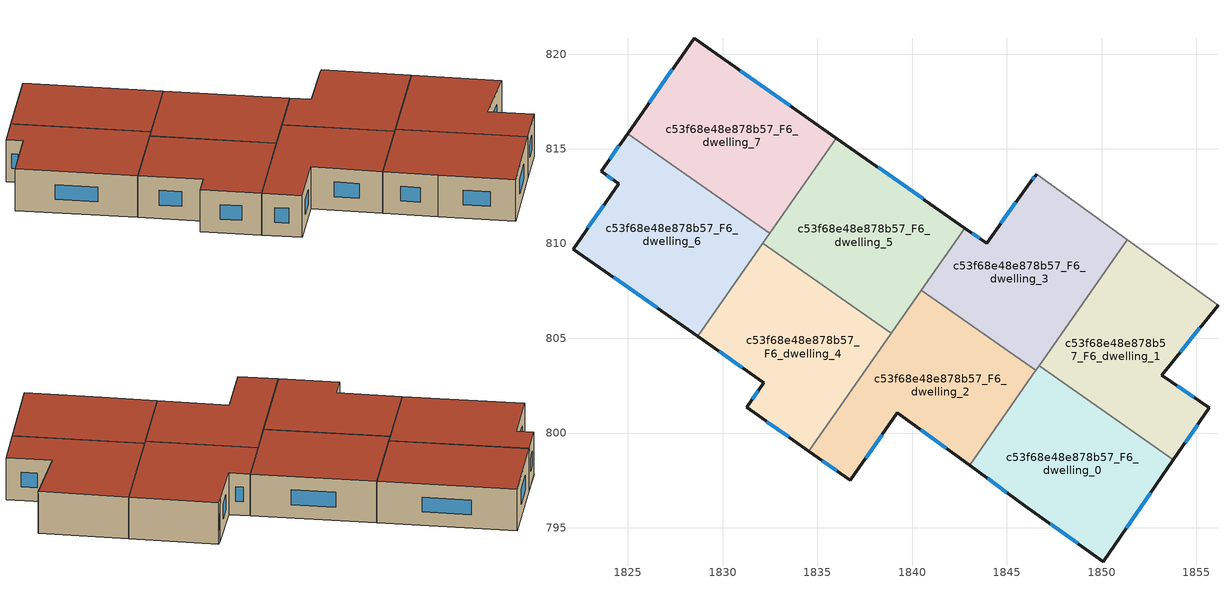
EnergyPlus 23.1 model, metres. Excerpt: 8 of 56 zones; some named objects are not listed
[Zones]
c53f68e48e878b57_F6_dwelling_0
 floor to c53f68e48e878b57_F5_dwelling_0 (EU_floor_Construction): 1853.79,798.58 1850.1,793.22 1845.96,796.16 1843.03,798.3 1846.7,803.54 z18
 wall outside (EU_wall_Construction): 1843.03,798.3 1845.96,796.16 1850.1,793.22 1853.79,798.58 z18:21
 wall to c53f68e48e878b57_F6_dwelling_1 (EU_wall_Construction): 1853.79,798.58 1846.7,803.54 z18:21
 wall to c53f68e48e878b57_F6_dwelling_2 (EU_wall_Construction): 1846.54,803.3 1843.03,798.3 z18:21
 wall to c53f68e48e878b57_F6_dwelling_3 (EU_wall_Construction): 1846.7,803.54 1846.54,803.3 z18:21
 window (EU_Window_Construction): 1851.3,794.96 1852.59,796.84 / 1847.31,795.2 1848.75,794.17 / 1843.98,797.6 1845.01,796.85 z18.98:20.02
 roof outside (EU_roof_Construction): 1850.1,793.22 1853.79,798.58 1846.7,803.54 1843.03,798.3 1845.96,796.16 z21
c53f68e48e878b57_F6_dwelling_1
 floor to c53f68e48e878b57_F5_dwelling_1 (EU_floor_Construction): 1856.15,806.76 1853.19,803.06 1855.69,801.34 1853.79,798.58 1846.7,803.54 1851.36,810.21 z18
 wall outside (EU_wall_Construction): 1853.79,798.58 1855.69,801.34 1853.19,803.06 1856.15,806.76 z18:21
 wall adiabatic (EU_wall_Construction): 1856.15,806.76 1851.36,810.21 z18:21
 wall to c53f68e48e878b57_F6_dwelling_3 (EU_wall_Construction): 1851.36,810.21 1846.7,803.54 z18:21
 window (EU_Window_Construction): 1854.15,804.26 1855.19,805.55 / 1854.88,801.9 1854,802.5 / 1854.41,799.48 1855.07,800.44 z18.98:20.02
 roof outside (EU_roof_Construction): 1853.79,798.58 1855.69,801.34 1853.19,803.06 1856.15,806.76 1851.36,810.21 1846.7,803.54 z21
c53f68e48e878b57_F6_dwelling_2
 floor to c53f68e48e878b57_F5_dwelling_2 (EU_floor_Construction): 1846.53,803.3 1843.03,798.3 1839.23,801.08 1836.73,797.52 1834.55,799.04 1840.49,807.53 z18
 wall outside (EU_wall_Construction): 1834.55,799.04 1836.73,797.52 1839.23,801.08 1843.03,798.3 z18:21
 wall to c53f68e48e878b57_F6_dwelling_3 (EU_wall_Construction): 1846.53,803.3 1840.49,807.53 z18:21
 wall to c53f68e48e878b57_F6_dwelling_4 (EU_wall_Construction): 1838.91,805.27 1834.55,799.04 z18:21
 wall to c53f68e48e878b57_F6_dwelling_5 (EU_wall_Construction): 1840.49,807.53 1838.91,805.27 z18:21
 window (EU_Window_Construction): 1840.47,800.17 1841.8,799.2 / 1837.54,798.67 1838.42,799.92 / 1835.26,798.55 1836.02,798.01 z18.98:20.02
 roof outside (EU_roof_Construction): 1843.03,798.3 1846.54,803.3 1840.49,807.53 1834.55,799.04 1836.73,797.52 1839.23,801.08 z21
c53f68e48e878b57_F6_dwelling_3
 floor to c53f68e48e878b57_F5_dwelling_3 (EU_floor_Construction): 1851.36,810.21 1846.53,803.3 1840.49,807.53 1842.79,810.82 1843.94,810.02 1846.23,813.24 1846.57,813.67 z18
 wall outside (EU_wall_Construction): 1846.57,813.67 1846.23,813.24 1843.94,810.02 1842.79,810.82 z18:21
 wall adiabatic (EU_wall_Construction): 1851.36,810.21 1846.57,813.67 z18:21
 wall to c53f68e48e878b57_F6_dwelling_5 (EU_wall_Construction): 1842.79,810.82 1840.49,807.53 z18:21
 window (EU_Window_Construction): 1846.46,813.53 1846.34,813.38 / 1843.57,810.28 1843.16,810.56 / 1845.48,812.19 1844.68,811.06 z18.98:20.02
 roof outside (EU_roof_Construction): 1846.54,803.3 1851.36,810.21 1846.57,813.67 1846.23,813.24 1843.94,810.02 1842.79,810.82 1840.49,807.53 z21
c53f68e48e878b57_F6_dwelling_4
 floor to c53f68e48e878b57_F5_dwelling_4 (EU_floor_Construction): 1838.91,805.27 1834.55,799.04 1831.26,801.35 1832.18,802.66 1828.68,805.11 1832.12,810.02 z18
 wall outside (EU_wall_Construction): 1828.68,805.11 1832.18,802.66 1831.26,801.35 1834.55,799.04 z18:21
 wall to c53f68e48e878b57_F6_dwelling_5 (EU_wall_Construction): 1838.91,805.27 1832.12,810.02 z18:21
 wall to c53f68e48e878b57_F6_dwelling_6 (EU_wall_Construction): 1832.12,810.02 1828.68,805.11 z18:21
 window (EU_Window_Construction): 1832.33,800.6 1833.48,799.79 / 1831.88,802.23 1831.56,801.77 / 1829.82,804.31 1831.04,803.45 z18.98:20.02
 roof outside (EU_roof_Construction): 1834.55,799.04 1838.91,805.27 1832.12,810.02 1828.68,805.11 1832.18,802.66 1831.26,801.35 z21
c53f68e48e878b57_F6_dwelling_5
 floor to c53f68e48e878b57_F5_dwelling_5 (EU_floor_Construction): 1842.79,810.82 1838.91,805.27 1832.12,810.02 1836,815.57 z18
 wall outside (EU_wall_Construction): 1842.79,810.82 1836,815.57 z18:21
 wall to c53f68e48e878b57_F6_dwelling_7 (EU_wall_Construction): 1836,815.57 1832.49,810.55 z18:21
 wall to c53f68e48e878b57_F6_dwelling_6 (EU_wall_Construction): 1832.49,810.55 1832.12,810.02 z18:21
 window (EU_Window_Construction): 1840.58,812.37 1838.21,814.03 z18.98:20.02
 roof outside (EU_roof_Construction): 1838.91,805.27 1842.79,810.82 1836,815.57 1832.12,810.02 z21
c53f68e48e878b57_F6_dwelling_6
 floor to c53f68e48e878b57_F5_dwelling_6 (EU_floor_Construction): 1832.49,810.55 1828.68,805.11 1822.1,809.71 1824.51,813.16 1823.58,813.81 1824.98,815.81 z18
 wall outside (EU_wall_Construction): 1824.98,815.81 1823.58,813.81 1824.51,813.16 1822.1,809.71 1828.68,805.11 z18:21
 wall to c53f68e48e878b57_F6_dwelling_7 (EU_wall_Construction): 1832.49,810.55 1824.98,815.81 z18:21
 window (EU_Window_Construction): 1824.24,808.21 1826.54,806.6 / 1823.73,812.04 1822.88,810.83 / 1823.88,813.6 1824.21,813.37 / 1824.52,815.16 1824.03,814.46 z18.98:20.02
 roof outside (EU_roof_Construction): 1828.68,805.11 1832.49,810.55 1824.98,815.81 1823.58,813.81 1824.51,813.16 1822.1,809.71 z21
c53f68e48e878b57_F6_dwelling_7
 floor to c53f68e48e878b57_F5_dwelling_7 (EU_floor_Construction): 1836,815.57 1832.49,810.55 1824.98,815.81 1828.49,820.83 z18
 wall outside (EU_wall_Construction): 1836,815.57 1828.49,820.83 1824.98,815.81 z18:21
 window (EU_Window_Construction): 1827.35,819.19 1826.12,817.44 / 1833.56,817.28 1830.93,819.12 z18.98:20.02
 roof outside (EU_roof_Construction): 1832.49,810.55 1836,815.57 1828.49,820.83 1824.98,815.81 z21
[Building]
EU S2 Campaign: North Axis=0; Terrain=City; Solar Distribution=FullExterior
[Site:Location]
Bologna: Latitude=44.5; Longitude=11.25; Time Zone=1; Elevation=37
[SizingPeriod:WeatherFileDays]
AnnualSizingPeriod: Begin Month=1; Begin Day of Month=1; End Month=12; End Day of Month=31; Day of Week for Start Day=Monday; Use Weather File Daylight Saving Period=No; Use Weather File Rain and Snow Indicators=No
[MATERIAL]
EU_InternalMass_Material: Roughness=MediumRough; Thickness=0.1; Conductivity=1; Density=1800; Specific Heat=900; Thermal Absorptance=0.9; Solar Absorptance=0.7; Visible Absorptance=0.7
[MATERIAL:NOMASS] Roughness=MediumRough; Thermal Absorptance=0.9; Solar Absorptance=0.7; Visible Absorptance=0.7
Name | Thermal Resistance
EU_wall_NoMass | 0.905828
EU_roof_NoMass | 0.37593
EU_floor_NoMass | 0.67114
[WINDOWMATERIAL:SIMPLEGLAZINGSYSTEM]
EU_Window_SimpleGlazing: UFactor=4.52486; Solar Heat Gain Coefficient=0.85; Visible Transmittance=0.85
[CONSTRUCTION]
EU_wall_Construction: EU_wall_NoMass
EU_roof_Construction: EU_roof_NoMass
EU_floor_Construction: EU_floor_NoMass
EU_Window_Construction: EU_Window_SimpleGlazing
EU_InternalMass_Construction: EU_InternalMass_Material
[ZONE] Type=1; Multiplier=1; Ceiling Height=autocalculate; Floor Area=autocalculate; Part of Total Floor Area=Yes
Name | Volume
c53f68e48e878b57_F6_dwelling_0; c53f68e48e878b57_F6_dwelling_3 | 168.45
c53f68e48e878b57_F6_dwelling_1 | 168.465
c53f68e48e878b57_F6_dwelling_2 | 168.464
c53f68e48e878b57_F6_dwelling_4 | 168.467
c53f68e48e878b57_F6_dwelling_5 | 168.447
c53f68e48e878b57_F6_dwelling_6 | 168.453
c53f68e48e878b57_F6_dwelling_7 | 168.456
[INTERNALMASS] Construction=EU_InternalMass_Construction
Name | Zone or ZoneList | Surface Area
c53f68e48e878b57_F6_dwelling_0_EU_InternalMass | c53f68e48e878b57_F6_dwelling_0 | 56.1502
c53f68e48e878b57_F6_dwelling_1_EU_InternalMass | c53f68e48e878b57_F6_dwelling_1 | 56.1546
c53f68e48e878b57_F6_dwelling_2_EU_InternalMass | c53f68e48e878b57_F6_dwelling_2 | 56.1549
c53f68e48e878b57_F6_dwelling_3_EU_InternalMass | c53f68e48e878b57_F6_dwelling_3 | 56.1502
c53f68e48e878b57_F6_dwelling_4_EU_InternalMass | c53f68e48e878b57_F6_dwelling_4 | 56.1561
c53f68e48e878b57_F6_dwelling_5_EU_InternalMass | c53f68e48e878b57_F6_dwelling_5 | 56.1491
c53f68e48e878b57_F6_dwelling_6_EU_InternalMass | c53f68e48e878b57_F6_dwelling_6 | 56.151
c53f68e48e878b57_F6_dwelling_7_EU_InternalMass | c53f68e48e878b57_F6_dwelling_7 | 56.1521
[OTHEREQUIPMENT] Fuel Type=Electricity; Design Level Calculation Method=Watts/Area; Power per Zone Floor Area=1; Fraction Latent=0; Fraction Radiant=0; Fraction Lost=0; Carbon Dioxide Generation Rate=0; EndUse Subcategory=EU_Step8_InternalGains
Name | Zone or ZoneList or Space or SpaceList | Schedule
EU_Step8_InternalGain_c53f68e48e878b57_F6_dwelling_0_f000 | c53f68e48e878b57_F6_dwelling_0 | EU_Step8_GainSchedule_c53f68e48e878b57_F6_dwelling_0_f000
EU_Step8_InternalGain_c53f68e48e878b57_F6_dwelling_1_f000 | c53f68e48e878b57_F6_dwelling_1 | EU_Step8_GainSchedule_c53f68e48e878b57_F6_dwelling_1_f000
EU_Step8_InternalGain_c53f68e48e878b57_F6_dwelling_2_f000 | c53f68e48e878b57_F6_dwelling_2 | EU_Step8_GainSchedule_c53f68e48e878b57_F6_dwelling_2_f000
EU_Step8_InternalGain_c53f68e48e878b57_F6_dwelling_3_f000 | c53f68e48e878b57_F6_dwelling_3 | EU_Step8_GainSchedule_c53f68e48e878b57_F6_dwelling_3_f000
EU_Step8_InternalGain_c53f68e48e878b57_F6_dwelling_4_f000 | c53f68e48e878b57_F6_dwelling_4 | EU_Step8_GainSchedule_c53f68e48e878b57_F6_dwelling_4_f000
EU_Step8_InternalGain_c53f68e48e878b57_F6_dwelling_5_f000 | c53f68e48e878b57_F6_dwelling_5 | EU_Step8_GainSchedule_c53f68e48e878b57_F6_dwelling_5_f000
EU_Step8_InternalGain_c53f68e48e878b57_F6_dwelling_6_f000 | c53f68e48e878b57_F6_dwelling_6 | EU_Step8_GainSchedule_c53f68e48e878b57_F6_dwelling_6_f000
EU_Step8_InternalGain_c53f68e48e878b57_F6_dwelling_7_f000 | c53f68e48e878b57_F6_dwelling_7 | EU_Step8_GainSchedule_c53f68e48e878b57_F6_dwelling_7_f000
[ZONEVENTILATION:DESIGNFLOWRATE] Schedule=EU_AlwaysOn; Design Flow Rate Calculation Method=AirChanges/Hour; Air Changes per Hour=0.73129; Ventilation Type=Natural; Fan Pressure Rise=0; Fan Total Efficiency=1; Constant Term Coefficient=1; Temperature Term Coefficient=0; Velocity Term Coefficient=0; Velocity Squared Term Coefficient=0; Minimum Indoor Temperature=-100; Maximum Indoor Temperature=100; Delta Temperature=-100; Minimum Outdoor Temperature=-100; Maximum Outdoor Temperature=100; Maximum Wind Speed=40
Name | Zone or ZoneList or Space or SpaceList
EU_ConstantAir_c53f68e48e878b57_F6_dwelling_0 | c53f68e48e878b57_F6_dwelling_0
EU_ConstantAir_c53f68e48e878b57_F6_dwelling_1 | c53f68e48e878b57_F6_dwelling_1
EU_ConstantAir_c53f68e48e878b57_F6_dwelling_2 | c53f68e48e878b57_F6_dwelling_2
EU_ConstantAir_c53f68e48e878b57_F6_dwelling_3 | c53f68e48e878b57_F6_dwelling_3
EU_ConstantAir_c53f68e48e878b57_F6_dwelling_4 | c53f68e48e878b57_F6_dwelling_4
EU_ConstantAir_c53f68e48e878b57_F6_dwelling_5 | c53f68e48e878b57_F6_dwelling_5
EU_ConstantAir_c53f68e48e878b57_F6_dwelling_6 | c53f68e48e878b57_F6_dwelling_6
EU_ConstantAir_c53f68e48e878b57_F6_dwelling_7 | c53f68e48e878b57_F6_dwelling_7
[HVACTEMPLATE:ZONE:IDEALLOADSAIRSYSTEM] System Availability Schedule=EU_AlwaysOn; Maximum Heating Supply Air Temperature=50; Minimum Cooling Supply Air Temperature=13; Maximum Heating Supply Air Humidity Ratio=0.0156; Minimum Cooling Supply Air Humidity Ratio=0.0077; Heating Limit=NoLimit; Cooling Limit=NoLimit; Heating Availability Schedule=EU_AlwaysOn; Cooling Availability Schedule=EU_CoolingOff; Dehumidification Control Type=ConstantSensibleHeatRatio; Cooling Sensible Heat Ratio=0.7; Dehumidification Setpoint=60; Humidification Control Type=None; Humidification Setpoint=30; Outdoor Air Method=None; Outdoor Air Flow Rate per Person=0.00944; Outdoor Air Flow Rate per Zone Floor Area=0; Outdoor Air Flow Rate per Zone=0; Demand Controlled Ventilation Type=None; Outdoor Air Economizer Type=NoEconomizer; Heat Recovery Type=None; Sensible Heat Recovery Effectiveness=0.7; Latent Heat Recovery Effectiveness=0.65
Name | Template Thermostat
c53f68e48e878b57_F6_dwelling_0 | EU_HeatOnly_c53f68e48e878b57_F6_dwelling_0
c53f68e48e878b57_F6_dwelling_1 | EU_HeatOnly_c53f68e48e878b57_F6_dwelling_1
c53f68e48e878b57_F6_dwelling_2 | EU_HeatOnly_c53f68e48e878b57_F6_dwelling_2
c53f68e48e878b57_F6_dwelling_3 | EU_HeatOnly_c53f68e48e878b57_F6_dwelling_3
c53f68e48e878b57_F6_dwelling_4 | EU_HeatOnly_c53f68e48e878b57_F6_dwelling_4
c53f68e48e878b57_F6_dwelling_5 | EU_HeatOnly_c53f68e48e878b57_F6_dwelling_5
c53f68e48e878b57_F6_dwelling_6 | EU_HeatOnly_c53f68e48e878b57_F6_dwelling_6
c53f68e48e878b57_F6_dwelling_7 | EU_HeatOnly_c53f68e48e878b57_F6_dwelling_7
[SIZING:ZONE] Zone Cooling Design Supply Air Temperature Input Method=SupplyAirTemperature; Zone Cooling Design Supply Air Temperature=13; Zone Heating Design Supply Air Temperature Input Method=SupplyAirTemperature; Zone Heating Design Supply Air Temperature=50; Zone Cooling Design Supply Air Humidity Ratio=0.008; Zone Heating Design Supply Air Humidity Ratio=0.008; Cooling Design Air Flow Method=DesignDay; Cooling Design Air Flow Rate=0; Cooling Minimum Air Flow per Zone Floor Area=0.000762; Cooling Minimum Air Flow=0; Cooling Minimum Air Flow Fraction=0.2; Heating Design Air Flow Method=DesignDay; Heating Design Air Flow Rate=0; Heating Maximum Air Flow per Zone Floor Area=0.002032; Heating Maximum Air Flow=0.141576; Heating Maximum Air Flow Fraction=0.3; Account for Dedicated Outdoor Air System=No; Dedicated Outdoor Air System Control Strategy=NeutralSupplyAir; Dedicated Outdoor Air Low Setpoint Temperature for Design=autosize; Dedicated Outdoor Air High Setpoint Temperature for Design=autosize; Zone Load Sizing Method=Sensible Load Only No Latent Load; Zone Latent Cooling Design Supply Air Humidity Ratio Input Method=HumidityRatioDifference; Zone Cooling Design Supply Air Humidity Ratio Difference=0.005; Zone Latent Heating Design Supply Air Humidity Ratio Input Method=HumidityRatioDifference; Zone Humidification Design Supply Air Humidity Ratio Difference=0.005
c53f68e48e878b57_F6_dwelling_0; c53f68e48e878b57_F6_dwelling_1; c53f68e48e878b57_F6_dwelling_2; c53f68e48e878b57_F6_dwelling_3; c53f68e48e878b57_F6_dwelling_4; c53f68e48e878b57_F6_dwelling_5; c53f68e48e878b57_F6_dwelling_6; c53f68e48e878b57_F6_dwelling_7
[SCHEDULE:CONSTANT]
Name | Hourly Value
EU_AlwaysOn | 1
EU_CoolingOff | 0
[SCHEDULE:FILE] Column Number=1; Rows to Skip at Top=0; Number of Hours of Data=8760; Column Separator=Comma; Interpolate to Timestep=No; Minutes per Item=60; Adjust Schedule for Daylight Savings=Yes
Name | File
EU_Step8_GainSchedule_c53f68e48e878b57_F6_dwelling_0_f000 | ../../schedules/c53f68e48e878b57/c53f68e48e878b57_F6_dwelling_0_f000_gain.csv
EU_Step8_GainSchedule_c53f68e48e878b57_F6_dwelling_1_f000 | ../../schedules/c53f68e48e878b57/c53f68e48e878b57_F6_dwelling_1_f000_gain.csv
EU_Step8_GainSchedule_c53f68e48e878b57_F6_dwelling_2_f000 | ../../schedules/c53f68e48e878b57/c53f68e48e878b57_F6_dwelling_2_f000_gain.csv
EU_Step8_GainSchedule_c53f68e48e878b57_F6_dwelling_3_f000 | ../../schedules/c53f68e48e878b57/c53f68e48e878b57_F6_dwelling_3_f000_gain.csv
EU_Step8_GainSchedule_c53f68e48e878b57_F6_dwelling_4_f000 | ../../schedules/c53f68e48e878b57/c53f68e48e878b57_F6_dwelling_4_f000_gain.csv
EU_Step8_GainSchedule_c53f68e48e878b57_F6_dwelling_5_f000 | ../../schedules/c53f68e48e878b57/c53f68e48e878b57_F6_dwelling_5_f000_gain.csv
EU_Step8_GainSchedule_c53f68e48e878b57_F6_dwelling_6_f000 | ../../schedules/c53f68e48e878b57/c53f68e48e878b57_F6_dwelling_6_f000_gain.csv
EU_Step8_GainSchedule_c53f68e48e878b57_F6_dwelling_7_f000 | ../../schedules/c53f68e48e878b57/c53f68e48e878b57_F6_dwelling_7_f000_gain.csv
